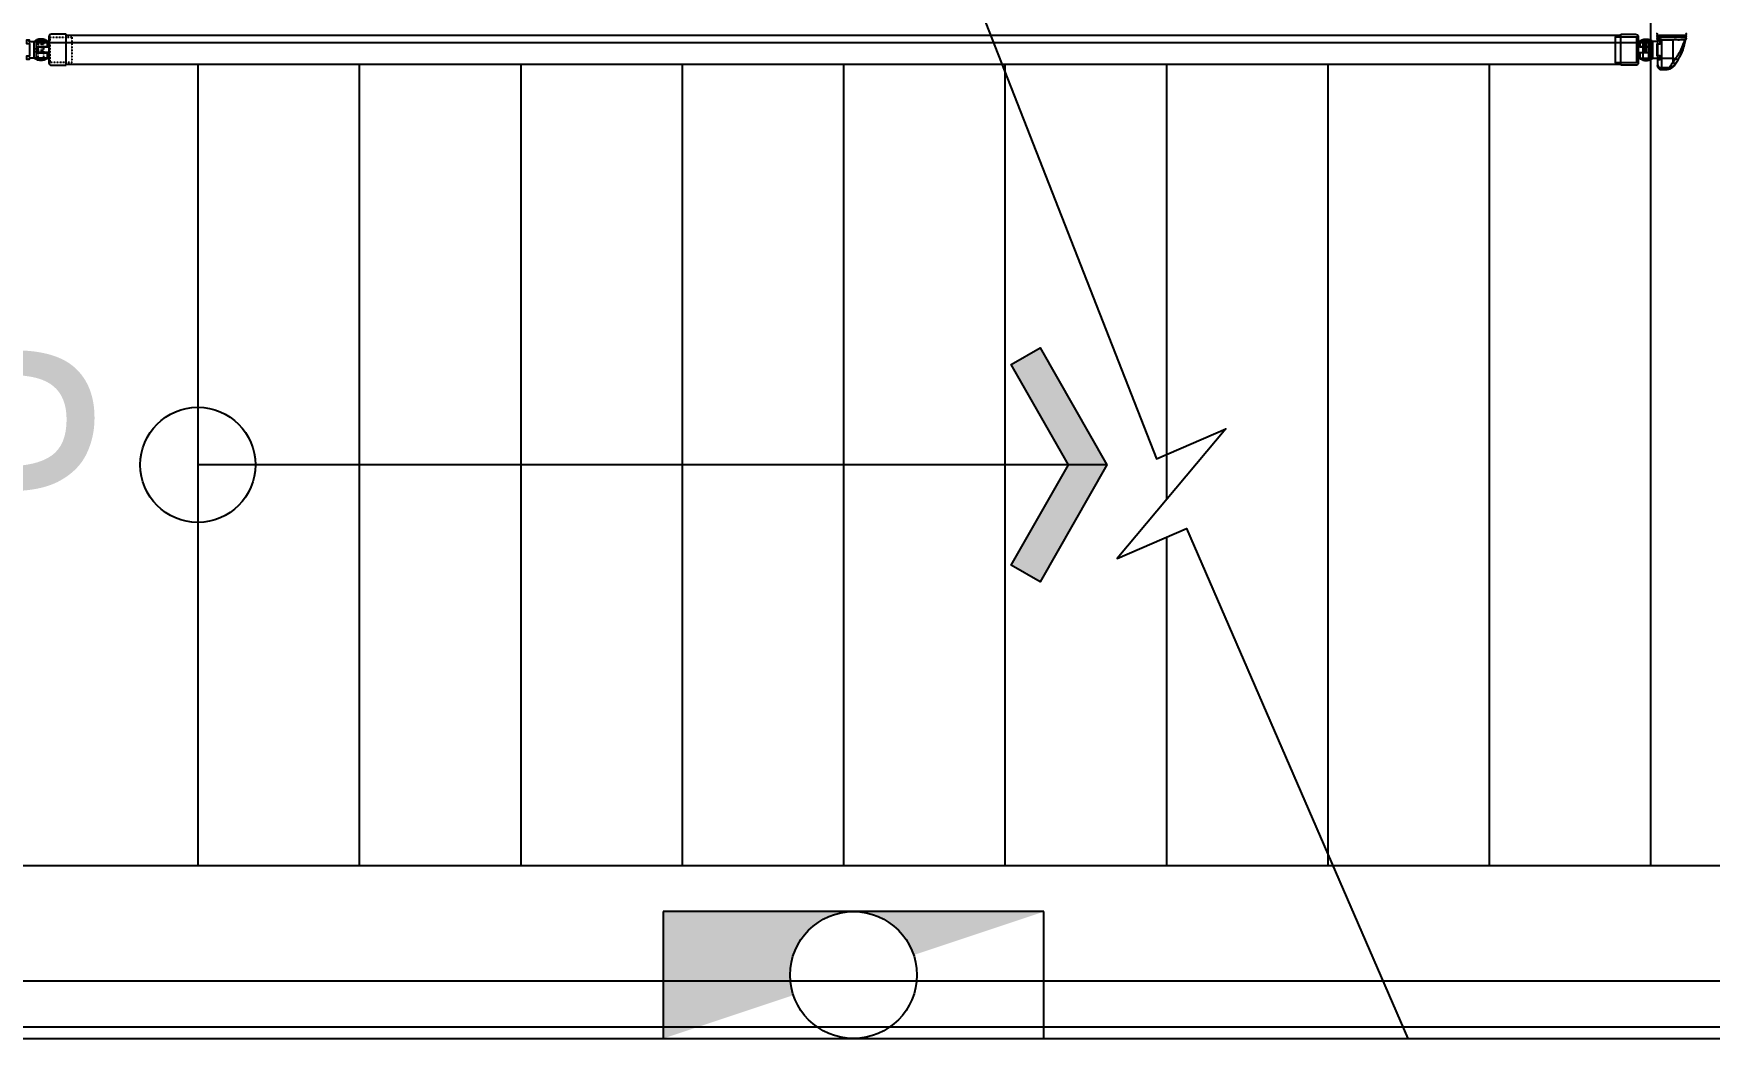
# Model space of a CAD drawing. Header units: millimetres. Extents: x -38475 to 94728, y -31127 to 90245.
# Drawn here: x 29990 to 32897, y 60095 to 61838 of the extents above; entities that cross this region are included whole.
import ezdxf

# ---------------------------------------------------------------- set-up
doc = ezdxf.new("R2010")
doc.units = ezdxf.units.MM
doc.linetypes.add('xr_plan$0$AXR-B3F$0$HIDDEN', pattern=[0.375, 0.25, -0.125])
doc.layers.add('e-plan', color=9, linetype='Continuous')
doc.styles.add('USUN', font='malgun_0.ttf')

# ---------------------------------------------------------------- blocks, each defined once
blk = doc.blocks.new('xr_plan$0$AXR-B3F$0$A$C4A476E5C')
at = {"layer": 'e-plan'}
for points in [[(-8.5, 14.5), (22.5, 14.5), (22.5, 5.25), (4.5, 5.25), (4.5, -5.25), (22.5, -5.25), (22.5, -14.5), (-8.5, -14.5), (-8.5, -17), (-12.5, -17), (-12.5, -10.5), (-7.5, -10.5), (-7.5, 0), (-7.5, 10.5), (-12.5, 10.5), (-12.5, 17), (-8.5, 17), (-8.5, 14.5), (-8.5, 17)], [(0, -14.5), (0, 14.5)], [(22.80000000004656, 14.5), (1.199999999953432, 14.5)], [(4.5, 5), (25.5, 5)], [(22.80000000004656, -14.5), (1.199999999953432, -14.5)], [(25.5, -5), (4.5, -5)]]:
    blk.add_lwpolyline(points, dxfattribs=at)
for points in [[(22.80000000004656, 14.5), (22.80000000004656, 14.69999999999709, 0.4142135623730951), (21.5, 16), (2.5, 16, 0.4142135623730819), (1.199999999953432, 14.70000000000436), (1.199999999953432, 14.5)], [(20.24773732665926, 16, 0.3069021801215091), (19.42955774208531, 17.20741421520506, 0.1083178572408199), (12, 18.5, 0.1081199540830189), (4.570442251395433, 17.20741421261482, 0.3066858455839572), (3.752262673340736, 16)], [(22.80000000004656, -14.5), (22.80000000004656, -14.70000000000436, -0.4142135623730951), (21.5, -16), (2.5, -16, -0.4142135623730819), (1.199999999953432, -14.70000000000436), (1.199999999953432, -14.5)], [(20.24773732665926, -16, -0.3069021801215091), (19.42955774208531, -17.20741421521234, -0.1083178572408199), (12, -18.5, -0.1081199540830189), (4.570442251395433, -17.20741421261482, -0.3066858455839572), (3.752262673340736, -16)]]:
    blk.add_lwpolyline(points, format="xyb", dxfattribs=at)
at = {"layer": 'e-plan', "linetype": 'xr_plan$0$AXR-B3F$0$HIDDEN', "ltscale": 0.08}
for points in [[(4.5, -5), (2.736151603749021, -5), (2.736151603749021, 5), (4.5, 5)], [(7, -5), (7, 5)], [(7.00629330263473, 5.25), (7.00629330263473, 14.5)], [(17, 5.25), (17, 14.5)], [(17, -5), (17, 5)], [(7.00629330263473, -14.5), (7.00629330263473, -5.25)], [(17, -14.5), (17, -5.25)]]:
    blk.add_lwpolyline(points, dxfattribs=at)
blk.add_lwpolyline([(7, -5.5), (7.595146552426739, -5.5), (7.595146552426739, 12.19999999999709, -0.4142135623730951), (8.895146552473307, 13.5), (10.73069080687128, 13.5, -0.4142135623730951), (12.03069080668501, 12.19999999999709), (12.03069080668501, -5.5), (14.25970078795217, -5.5), (14.25970078795217, 12.19999999999709, -0.4142135623731261), (15.55970078799873, 13.5), (17, 13.5)], format="xyb", dxfattribs=at)
blk = doc.blocks.new('xr_plan$0$AXR-B3F$0$A$C60F43BED')
at = {"layer": 'e-plan'}
blk.add_lwpolyline([(-10.05913346889429, 27), (-35.55913346889429, 27, 0.4142135623730951), (-40.05913346889427, 22.5), (-40.05913346889427, -22.5, 0.4142135623730951), (-35.55913346889429, -27), (-10.05913346889429, -27)], format="xyb", dxfattribs=at)
at = {"layer": 'e-plan', "linetype": 'xr_plan$0$AXR-B3F$0$HIDDEN', "ltscale": 0.08}
for points in [[(-10.05913346889429, -22), (-37.5, -22), (-37.5, 22), (-10.05913346889429, 22)], [(-10.05913346889429, 22), (0, 22), (0, -22), (-10.05913346889429, -22)]]:
    blk.add_lwpolyline(points, dxfattribs=at)
at = {"layer": 'e-plan'}
blk.add_lwpolyline([(-10.05913346889429, -27), (-10.05913346889429, 27)], dxfattribs=at)
blk = doc.blocks.new('Xref-지하2층')
at = {"layer": 'e-plan', "linetype": 'Continuous'}
h = blk.add_hatch(color=256, dxfattribs=at)
edge = h.paths.add_edge_path()
edge.add_line((34607.29948584789, 72220.0000000007), (34607.29948584789, 72000.0000000007))
edge.add_line((34607.29948584789, 72000.0000000007), (34832.94432306234, 72075.21494573884))
edge.add_arc((34937.29948584789, 72110.0000000007), 110, 18.434948822920717, 198.4349488229226, ccw=False)
edge.add_line((35041.65464863346, 72144.78505426255), (35267.29948584791, 72220.0000000007))
edge.add_line((35267.29948584789, 72220.0000000007), (34607.29948584789, 72220.0000000007))
for p, q in [((36320.00000000105, 75199.99813138944), (36320.00000002989, 72300.0000000131)), ((33519.99999999994, 73727.50186959462), (36320.00000000131, 73727.50000098435)), ((33519.99999999994, 73727.50186959462), (36320.00000000131, 73727.50000098435)), ((36320.00000000131, 73698.82683295145), (36320.00000000131, 73727.50000098435)), ((36332.20433436256, 73732.71433641278), (36332.20433436256, 73687.62906987412)), ((36358.26091255285, 73699.74302433425), (36339.51192078265, 73699.74302433425)), ((35480.00000000073, 73690.10260173568), (35480.00000001359, 73016.59219047014)), ((35760.00000000084, 73690.10260173568), (35760.00000002966, 72300.0000000131)), ((36040.00000000096, 73690.10260173568), (36040.00000002977, 72300.0000000131)), ((36332.20433436256, 73687.62906987412), (36332.4217300782, 73687.84646558989)), ((36339.42146353974, 73680.84673212847), (36339.20406782409, 73680.6293364127)), ((36339.20406782409, 73680.6293364127), (36347.21968988879, 73680.6293364127)), ((36347.21968988879, 73680.84673212847), (36339.42146353974, 73680.84673212847)), ((36350.99623634285, 73683.68193436082), (36339.43949989221, 73683.68193436082)), ((33319.99999999975, 72300.00000000052), (37899.99999999983, 72300.00000000052)), ((34607.29948584789, 72220.0000000007), (34607.29948584789, 72000.0000000007)), ((35267.29948584789, 72220.0000000007), (34607.29948584789, 72220.0000000007)), ((35267.29948584789, 72000.0000000007), (35267.29948584789, 72220.0000000007)), ((33320.00000000006, 72100.00000000099), (38099.99999999983, 72100.00000000029)), ((33339.99999650923, 72020.00000000099), (38179.99999644846, 72020.00000000099)), ((33319.99999650923, 72000.00000000099), (38199.99999644828, 72000.00000000099)), ((34607.29948584789, 72000.0000000007), (35267.29948584789, 72000.0000000007))]:
    blk.add_line(p, q, dxfattribs=at)
at = {"layer": 'e-plan'}
for p, q in [((33519.99999999994, 73698.82870156172), (33519.99999999994, 73727.50186959462)), ((33800.00000000006, 73690.10260173568), (33800.0000000289, 72300.0000000131)), ((34080.00000000017, 73690.10260173568), (34080.00000002902, 72300.0000000131)), ((34360.00000000029, 73690.10260173568), (34360.00000002913, 72300.0000000131)), ((34640.00000000038, 73690.10260173568), (34640.00000002922, 72300.0000000131)), ((34920.00000000049, 73690.10260173568), (34920.00000002934, 72300.0000000131)), ((35200.00000000067, 73690.10260173568), (35200.00000002948, 72300.0000000131)), ((35480.00000001359, 73016.59219047014), (35480.00000001543, 72934.51508404216)), ((35480.00000001687, 72869.67679297022), (35480.00000002954, 72300.0000000131))]:
    blk.add_line(p, q, dxfattribs=at)
for points in [[(35067.61544009978, 74015.43021480792), (35462.7011806892, 73005.24960441823), (35583.09780000539, 73057.51064685761), (35394.56560380843, 72832.59194265323), (35514.96222313137, 72884.85298509541), (35899.05471346258, 71999.99812606076)], [(33571.50000000017, 73740.1044703456), (35178.29597200538, 73740.10335708101)], [(33571.50000000041, 73690.1044703456), (35200.00000000114, 73690.10334204341)], [(35376.90764364949, 72995.05130087439), (33800.00000001448, 72995.05130087439)]]:
    blk.add_lwpolyline(points, dxfattribs=at)
at = {"layer": 'e-plan', "linetype": 'Continuous'}
for points in [[(35178.29597200538, 73740.10335708101), (36268.50000000131, 73740.1026017358)], [(36268.50000000108, 73737.08994270925), (36258.44086653218, 73737.08994270925), (36258.44086653218, 73693.08994270925), (36268.50000000108, 73693.08994270925)], [(36268.50000000108, 73688.08994270925), (36268.50000000108, 73742.08994270925)], [(36268.50000000108, 73693.08994270925), (36295.94086653218, 73693.08994270925), (36295.94086653218, 73737.08994270925), (36268.50000000108, 73737.08994270925)], [(36301.20000000103, 73729.58994270925), (36322.80000000112, 73729.58994270925)], [(36332.50000000108, 73729.58994270925), (36301.50000000108, 73729.58994270925), (36301.50000000108, 73720.33994270925), (36319.50000000108, 73720.33994270925), (36319.50000000108, 73709.83994270925), (36301.50000000108, 73709.83994270925), (36301.50000000108, 73700.58994270925), (36332.50000000108, 73700.58994270925), (36332.50000000108, 73698.08994270925), (36336.50000000108, 73698.08994270925), (36336.50000000108, 73704.58994270925), (36331.50000000108, 73704.58994270925), (36331.50000000108, 73715.08994270925), (36331.50000000108, 73725.58994270925), (36336.50000000108, 73725.58994270925), (36336.50000000108, 73732.08994270925), (36332.50000000108, 73732.08994270925), (36332.50000000108, 73729.58994270925), (36332.50000000108, 73732.08994270925)], [(36307.00000000108, 73720.33994270925), (36307.00000000108, 73729.58994270925)], [(36316.99370669844, 73720.33994270925), (36316.99370669844, 73729.58994270925)], [(36324.00000000108, 73700.58994270925), (36324.00000000108, 73729.58994270925)], [(36319.50000000108, 73720.08994270925), (36298.50000000108, 73720.08994270925)], [(36298.50000000108, 73710.08994270925), (36319.50000000108, 73710.08994270925)], [(36301.20000000103, 73700.58994270925), (36322.80000000112, 73700.58994270925)], [(36307.00000000108, 73710.08994270925), (36307.00000000108, 73720.08994270925)], [(36307.00000000108, 73700.58994270925), (36307.00000000108, 73709.83994270925)], [(36316.99370669844, 73700.58994270925), (36316.99370669844, 73709.83994270925)], [(36317.00000000108, 73710.08994270925), (36317.00000000108, 73720.08994270925)], [(36319.50000000108, 73710.08994270925), (36321.26384839733, 73710.08994270925), (36321.26384839733, 73720.08994270925), (36319.50000000108, 73720.08994270925)], [(35199.99967865992, 73690.10334204364), (36268.50000000154, 73690.1026017358)]]:
    blk.add_lwpolyline(points, dxfattribs=at)
for points in [[(36268.50000000108, 73742.08994270925), (36294.00000000108, 73742.08994270925, -0.4142135623730951), (36298.50000000108, 73737.58994270925), (36298.50000000108, 73692.58994270925, -0.4142135623730951), (36294.00000000108, 73688.08994270925), (36268.50000000108, 73688.08994270925)], [(36301.20000000103, 73729.58994270925), (36301.20000000103, 73729.78994270932, -0.4142135623730951), (36302.50000000108, 73731.08994270925), (36321.50000000108, 73731.08994270925, -0.4142135623730819), (36322.80000000112, 73729.78994270932), (36322.80000000112, 73729.58994270925)], [(36303.75226267442, 73731.08994270925, -0.3069021801215091), (36304.57044225899, 73732.29735692445, -0.1083178572408199), (36312.00000000108, 73733.58994270925, -0.1081199540830189), (36319.42955774968, 73732.29735692189, -0.3066858455839572), (36320.24773732774, 73731.08994270925)], [(36317.00000000108, 73709.58994270925), (36316.40485344865, 73709.58994270925), (36316.40485344865, 73727.28994270932, 0.4142135623730951), (36315.1048534486, 73728.58994270925), (36313.26930919421, 73728.58994270925, 0.4142135623730951), (36311.96930919439, 73727.28994270932), (36311.96930919439, 73709.58994270925), (36309.74029921312, 73709.58994270925), (36309.74029921312, 73727.28994270932, 0.4142135623731261), (36308.44029921308, 73728.58994270925), (36307.00000000108, 73728.58994270925)], [(36301.20000000103, 73700.58994270925), (36301.20000000103, 73700.3899427093, 0.4142135623730951), (36302.50000000108, 73699.08994270925), (36321.50000000108, 73699.08994270925, 0.4142135623730819), (36322.80000000112, 73700.3899427093), (36322.80000000112, 73700.58994270925)], [(36303.75226267442, 73699.08994270925, 0.3069021801215091), (36304.57044225899, 73697.88252849405, 0.1083178572408199), (36312.00000000108, 73696.58994270925, 0.1081199540830189), (36319.42955774968, 73697.88252849673, 0.3066858455839572), (36320.24773732774, 73699.08994270925)]]:
    blk.add_lwpolyline(points, format="xyb", dxfattribs=at)
at = {"layer": 'e-plan'}
blk.add_lwpolyline([(35310.24688700191, 72995.05130087439), (35210.67845514836, 73169.2960566305), (35260.93041015742, 73198.01145949255), (35376.90764364949, 72995.05130087439), (35260.93041014904, 72792.09114225995), (35210.67845514021, 72820.80654512387)], close=True, dxfattribs=at)
at = {"layer": 'e-plan', "linetype": 'Continuous'}
for points in [[(36332.51218732135, 73701.94742548774, 0), (36332.51390985042, 73702.54644348094, 0), (36332.51561081564, 73703.14627003629, 0), (36332.51729018838, 73703.74689496128, 0), (36332.51894794, 73704.34830804955, 0), (36332.5205840421, 73704.95049908158, 0), (36332.5221984672, 73705.55345782434, 0), (36332.52379118782, 73706.15717403212, 0), (36332.52536217673, 73706.76163744595, 0), (36332.52691140739, 73707.36683779449, 0), (36332.52843885348, 73707.97276479373, 0), (36332.52994448892, 73708.57940814731, 0), (36332.53142828812, 73709.18675754679, 0), (36332.53289022591, 73709.79480267147, 0), (36332.53433027738, 73710.40353318927, 0), (36332.53574841833, 73711.01293875597, 0), (36332.53714462431, 73711.62300901621, 0), (36332.53851887179, 73712.23373360332, 0), (36332.5398711375, 73712.84510213934, 0), (36332.54120139815, 73713.4571042356, 0), (36332.54250963163, 73714.06972949224, 0), (36332.54379581512, 73714.68296749942, 0), (36332.54505992719, 73715.29680783633, 0), (36332.54630194619, 73715.91124007228, 0), (36332.54752185117, 73716.52625376644, 0), (36332.54871962118, 73717.14183846797, 0), (36332.54989523595, 73717.75798371638, 0), (36332.55104867546, 73718.37467904185, 0), (36332.55217992017, 73718.99191396491, 0), (36332.55328895096, 73719.60967799713, 0), (36332.55437574876, 73720.22796064097, 0), (36332.5554402954, 73720.84675139032, 0), (36332.55648257249, 73721.46603972994, 0), (36332.55750256256, 73722.08581513673, 0), (36332.55850024792, 73722.70606707892, 0), (36332.55947561204, 73723.32678501663, 0), (36332.56042863816, 73723.9479584024, 0), (36332.5613593102, 73724.5695766806, 0), (36332.56226761211, 73725.19162928843, 0), (36332.56315352852, 73725.81410565547, 0), (36332.56401704453, 73726.43699520413, 0), (36332.56485814523, 73727.0602873498, 0), (36332.56567681665, 73727.68397150113, 0), (36332.5664730446, 73728.30803706002, 0), (36332.56724681557, 73728.93247342185, 0), (36332.56799811675, 73729.55726997583, 0), (36332.56872693487, 73730.18241610489, 0), (36332.56943325783, 73730.80790118623, 0), (36332.57011707374, 73731.43371459114, 0), (36332.57077837051, 73732.0598456852, 0)], [(36339.51192078265, 73699.74302433425, 0), (36339.51367578298, 73700.38134097069, 0), (36339.51540839268, 73701.02053534024, 0), (36339.51711858195, 73701.66059616528, 0), (36339.51880632006, 73702.30151215283, 0), (36339.52047157745, 73702.94327199477, 0), (36339.52211432453, 73703.58586436819, 0), (36339.52373453268, 73704.2292779354, 0), (36339.52533217301, 73704.87350134441, 0), (36339.52690721737, 73705.51852322876, 0), (36339.52845963804, 73706.16433220793, 0), (36339.52998940778, 73706.81091688742, 0), (36339.53149649934, 73707.45826585934, 0), (36339.5329808862, 73708.10636770207, 0), (36339.53444254203, 73708.75521098071, 0), (36339.53588144146, 73709.40478424745, 0), (36339.53729755888, 73710.05507604132, 0), (36339.53869086914, 73710.70607488899, 0), (36339.5400613478, 73711.35776930448, 0), (36339.54140897086, 73712.01014778955, 0), (36339.54273371413, 73712.66319883376, 0), (36339.54403555454, 73713.31691091513, 0), (36339.54531446905, 73713.97127249982, 0), (36339.54657043531, 73714.62627204246, 0), (36339.54780343073, 73715.2818979866, 0), (36339.54901343366, 73715.93813876453, 0), (36339.55020042314, 73716.59498279792, 0), (36339.55136437775, 73717.25241849752, 0), (36339.55250527701, 73717.91043426405, 0), (36339.55362310112, 73718.56901848753, 0), (36339.55471783029, 73719.22815954831, 0), (36339.55578944497, 73719.88784581673, 0), (36339.5568379263, 73720.5480656536, 0), (36339.55786325588, 73721.20880741015, 0), (36339.55886541554, 73721.87005942856, 0), (36339.55984438784, 73722.53181004216, 0), (36339.56080015507, 73723.19404757506, 0), (36339.56173270071, 73723.85676034313, 0), (36339.56264200821, 73724.51993665373, 0), (36339.56352806152, 73725.18356480595, 0), (36339.56439084504, 73725.84763309109, 0), (36339.5652303434, 73726.51212979265, 0), (36339.56604654194, 73727.17704318656, 0), (36339.56683942644, 73727.84236154117, 0), (36339.56760898247, 73728.50807311799, 0), (36339.56835519677, 73729.17416617152, 0), (36339.56907805582, 73729.8406289494, 0), (36339.56977754753, 73730.50744969299, 0), (36339.57045365885, 73731.17461663688, 0), (36339.57110637837, 73731.84211801022, 0)], [(36332.43976643091, 73688.69702625956, 0), (36332.44173100885, 73688.91834663035, 0), (36332.44367702017, 73689.14181042177, 0), (36332.445604287, 73689.3673971835, 0), (36332.44751263285, 73689.59508627054, 0), (36332.44940188309, 73689.82485684572, 0), (36332.4512718645, 73690.05668788141, 0), (36332.45312240641, 73690.29055816139, 0), (36332.4549533391, 73690.52644628269, 0), (36332.45676449538, 73690.76433065772, 0), (36332.45855570925, 73691.00418951636, 0), (36332.4603268168, 73691.24600090767, 0), (36332.46207765598, 73691.48974270181, 0), (36332.46380806659, 73691.73539259279, 0), (36332.46551789009, 73691.98292809963, 0), (36332.46720697047, 73692.23232656874, 0), (36332.46887515244, 73692.4835651762, 0), (36332.47052228395, 73692.73662092962, 0), (36332.47214821415, 73692.9914706705, 0), (36332.473752794, 73693.24809107586, 0), (36332.47533587684, 73693.50645866076, 0), (36332.4768973176, 73693.76654978056, 0), (36332.47843697379, 73694.02834063274, 0), (36332.47995470386, 73694.29180725914, 0), (36332.48145036973, 73694.5569255483, 0), (36332.4829238338, 73694.82367123786, 0), (36332.4843749615, 73695.0920199161, 0), (36332.4858036201, 73695.361947025, 0), (36332.48720967877, 73695.63342786167, 0), (36332.48859300898, 73695.90643758135, 0), (36332.48995348407, 73696.18095119932, 0), (36332.49129097923, 73696.45694359328, 0), (36332.49260537248, 73696.73438950517, 0), (36332.49389654319, 73697.01326354459, 0), (36332.49516437357, 73697.2935401898, 0), (36332.49640874719, 73697.57519379124, 0), (36332.49762955043, 73697.85819857294, 0), (36332.49882667154, 73698.14252863539, 0), (36332.50000000108, 73698.42815795803, 0), (36332.50114943125, 73698.71506040095, 0), (36332.50227485728, 73699.00320970808, 0), (36332.50337617579, 73699.29257950914, 0), (36332.50445328644, 73699.5831433222, 0), (36332.5055060905, 73699.8748745558, 0), (36332.50653449135, 73700.16774651216, 0), (36332.50753839538, 73700.46173238853, 0), (36332.50851771017, 73700.75680528063, 0), (36332.50947234654, 73701.05293818453, 0), (36332.51040221672, 73701.35010399931, 0), (36332.51130723595, 73701.64827552956, 0)], [(36332.51218732135, 73701.94742548774, 0), (36332.51741645919, 73701.87854619691, 0), (36332.52947573169, 73701.80973416666, 0), (36332.54835336297, 73701.74105659203, 0), (36332.57403091891, 73701.67258053675, 0), (36332.60648332527, 73701.60437286744, 0), (36332.64567889241, 73701.53650018916, 0), (36332.69157934576, 73701.4690287796, 0), (36332.74413986379, 73701.40202452434, 0), (36332.80330912062, 73701.33555285324, 0), (36332.86902933792, 73701.26967867598, 0), (36332.94123633989, 73701.20446631842, 0), (36333.01985961609, 73701.13997946068, 0), (36333.10482239109, 73701.07628107414, 0), (36333.19604169848, 73701.0134333602, 0), (36333.29342846308, 73700.95149768976, 0), (36333.39688758613, 73700.89053454291, 0), (36333.5063180401, 73700.83060345025, 0), (36333.62161296621, 73700.77176293457, 0), (36333.74265977871, 73700.71407045348, 0), (36333.86934027556, 73700.65758234373, 0), (36334.0015307529, 73700.60235376604, 0), (36334.13910212708, 73700.54843865108, 0), (36334.28192005973, 73700.4958896471, 0), (36334.42984508877, 73700.44475806801, 0), (36334.58273276538, 73700.39509384386, 0), (36334.74043379482, 73700.34694547177, 0), (36334.90279418221, 73700.30035996874, 0), (36335.06965538245, 73700.25538282545, 0), (36335.24085445554, 73700.21205796202, 0), (36335.41622422534, 73700.17042768531, 0), (36335.59559344375, 73700.13053264719, 0), (36335.77878695625, 73700.09241180524, 0), (36335.96562587461, 73700.0561023844, 0), (36336.15592775043, 73700.02163984085, 0), (36336.34950675388, 73699.98905782733, 0), (36336.54617385511, 73699.95838816016, 0), (36336.7457370089, 73699.92966078821, 0), (36336.94800134134, 73699.90290376375, 0), (36337.15276934174, 73699.87814321514, 0), (36337.35984105375, 73699.85540332092, 0), (36337.56901427187, 73699.83470628673, 0), (36337.78008473865, 73699.81607232318, 0), (36337.99284634335, 73699.79951962625, 0), (36338.20709132464, 73699.78506435984, 0), (36338.4226104721, 73699.7727206393, 0), (36338.63919333127, 73699.76250051841, 0), (36338.85662840903, 73699.75441397709, 0), (36339.07470337968, 73699.74846891192, 0), (36339.29320529327, 73699.74467112817, 0)], [(36339.43949989221, 73683.6819343607, 0), (36339.44146447038, 73683.95020147687, 0), (36339.4434104817, 73684.22106667858, 0), (36339.44533774853, 73684.49450517766, 0), (36339.44724609438, 73684.7704919498, 0), (36339.44913534439, 73685.04900173802, 0), (36339.45100532603, 73685.33000905399, 0), (36339.45285586794, 73685.6134881812, 0), (36339.45468680063, 73685.89941317664, 0), (36339.45649795691, 73686.18775787373, 0), (36339.45828917078, 73686.47849588416, 0), (36339.46006027833, 73686.77160060086, 0), (36339.46181111751, 73687.06704519998, 0), (36339.46354152789, 73687.36480264348, 0), (36339.46525135162, 73687.66484568204, 0), (36339.46694043177, 73687.96714685665, 0), (36339.46860861397, 73688.27167850203, 0), (36339.47025574549, 73688.5784127487, 0), (36339.47188167568, 73688.88732152554, 0), (36339.47348625553, 73689.19837656227, 0), (36339.47506933814, 73689.51154939254, 0), (36339.47663077913, 73689.82681135595, 0), (36339.47817043509, 73690.14413360093, 0), (36339.47968816539, 73690.46348708746, 0), (36339.48118383103, 73690.78484258958, 0), (36339.48265729533, 73691.1081706981, 0), (36339.48410842303, 73691.43344182329, 0), (36339.48553708164, 73691.76062619762, 0), (36339.48694314031, 73692.08969387849, 0), (36339.48832647051, 73692.42061475088, 0), (36339.48968694537, 73692.75335853017, 0), (36339.49102444077, 73693.08789476525, 0), (36339.49233883378, 73693.42419284029, 0), (36339.49363000473, 73693.76222197892, 0), (36339.49489783487, 73694.10195124598, 0), (36339.49614220872, 73694.44334955065, 0), (36339.49736301196, 73694.78638564964, 0), (36339.49856013307, 73695.13102814968, 0), (36339.49973346238, 73695.47724551038, 0), (36339.50088289278, 73695.82500604732, 0), (36339.50200831858, 73696.17427793477, 0), (36339.50310963733, 73696.52502920869, 0), (36339.50418674797, 73696.87722776999, 0), (36339.50523955203, 73697.23084138654, 0), (36339.50626795288, 73697.5858376972, 0), (36339.50727185668, 73697.94218421407, 0), (36339.5082511717, 73698.29984832573, 0), (36339.50920580784, 73698.65879730013, 0), (36339.51013567825, 73699.0189982878, 0), (36339.51104069749, 73699.38041832444, 0)], [(36332.20433436256, 73687.62906987412, 0), (36332.20778823658, 73687.4091971083, 0), (36332.21814645073, 73687.18954183528, 0), (36332.23539878326, 73686.97032080736, 0), (36332.2595282103, 73686.7517503482, 0), (36332.29051092095, 73686.53404613963, 0), (36332.32831634223, 73686.31742300856, 0), (36332.37290716814, 73686.10209471517, 0), (36332.42423939766, 73685.88827374188, 0), (36332.48226237638, 73685.67617108353, 0), (36332.54691884844, 73685.46599603986, 0), (36332.61814501198, 73685.2579560079, 0), (36332.69587058216, 73685.05225627829, 0), (36332.78001886062, 73684.84909983206, 0), (36332.87050681133, 73684.64868714073, 0), (36332.96724514189, 73684.45121596818, 0), (36333.07013839312, 73684.25688117585, 0), (36333.17908503106, 73684.06587452994, 0), (36333.29397754921, 73683.87838451279, 0), (36333.41470257347, 73683.69459613651, 0), (36333.54114097441, 73683.51469076035, 0), (36333.67316798485, 73683.33884591196, 0), (36333.81065332252, 73683.16723511223, 0), (36333.95346131889, 73683.000027704, 0), (36334.1014510539, 73682.83738868457, 0), (36334.25447649337, 73682.67947854352, 0), (36334.4123866343, 73682.52645310404, 0), (36334.57502565384, 73682.37846336915, 0), (36334.74223306208, 73682.23565537255, 0), (36334.91384386169, 73682.098170035, 0), (36335.08968871008, 73681.96614302468, 0), (36335.26959408625, 73681.83970462362, 0), (36335.45338246264, 73681.71897959936, 0), (36335.64087247979, 73681.60408708121, 0), (36335.83187912559, 73681.49514044315, 0), (36336.02621391803, 73681.39224719215, 0), (36336.22368509058, 73681.29550886148, 0), (36336.42409778191, 73681.20502091089, 0), (36336.62725422825, 73681.12087263243, 0), (36336.83295395775, 73681.04314706224, 0), (36337.04099398959, 73680.97192089871, 0), (36337.25116903349, 73680.90726442653, 0), (36337.46327169161, 73680.8492414477, 0), (36337.67709266502, 73680.79790921841, 0), (36337.89242095841, 73680.75331839238, 0), (36338.10904408959, 73680.7155129711, 0), (36338.32674829816, 73680.68453026033, 0), (36338.5453187571, 73680.66040083341, 0), (36338.76453978513, 73680.64314850076, 0), (36338.98419505815, 73680.63279028685, 0)], [(36332.4217300782, 73687.84646558989, 0), (36332.42212973643, 73687.84721490525, 0), (36332.42252924843, 73687.84866330674, 0), (36332.42292852062, 73687.85081045696, 0), (36332.42332746033, 73687.85365585523, 0), (36332.42372597443, 73687.85719883844, 0), (36332.42412397001, 73687.86143858061, 0), (36332.42452135441, 73687.86637409363, 0), (36332.42491803496, 73687.87200422684, 0), (36332.425313919, 73687.87832766812, 0), (36332.42570891455, 73687.88534294331, 0), (36332.4261029292, 73687.89304841723, 0), (36332.42649587142, 73687.90144229372, 0), (36332.42688764949, 73687.91052261641, 0), (36332.42727817214, 73687.92028726841, 0), (36332.42766734833, 73687.93073397392, 0), (36332.42805508725, 73687.94186029764, 0), (36332.42844129857, 73687.95366364619, 0), (36332.42882589219, 73687.9661412682, 0), (36332.42920877869, 73687.97929025517, 0), (36332.42958986867, 73687.99310754222, 0), (36332.42996907319, 73688.00758990849, 0), (36332.43034630423, 73688.02273397829, 0), (36332.43072147333, 73688.03853622155, 0), (36332.4310944934, 73688.05499295477, 0), (36332.43146527759, 73688.07210034208, 0), (36332.43183373907, 73688.08985439577, 0), (36332.43219979238, 73688.10825097741, 0), (36332.43256335185, 73688.12728579895, 0), (36332.43292433271, 73688.14695442322, 0), (36332.43328265115, 73688.16725226579, 0), (36332.43363822359, 73688.18817459518, 0), (36332.43399096691, 73688.20971653453, 0), (36332.43434079914, 73688.2318730625, 0), (36332.43468763834, 73688.25463901443, 0), (36332.43503140417, 73688.27800908376, 0), (36332.43537201631, 73688.30197782308, 0), (36332.43570939513, 73688.32653964515, 0), (36332.43604346216, 73688.351688825, 0), (36332.43637413965, 73688.3774195002, 0), (36332.43670135053, 73688.40372567315, 0), (36332.43702501818, 73688.43060121202, 0), (36332.43734506742, 73688.45803985215, 0), (36332.43766142373, 73688.4860351978, 0), (36332.4379740133, 73688.5145807233, 0), (36332.43828276303, 73688.54366977495, 0), (36332.43858760121, 73688.57329557202, 0), (36332.43888845682, 73688.60345120897, 0), (36332.43918525954, 73688.63412965654, 0), (36332.43947794024, 73688.6653237638, 0)], [(36332.43976643091, 73688.69702625956, 0), (36332.44452705458, 73688.5401058534, 0), (36332.45613746965, 73688.38333911082, 0), (36332.47458630605, 73688.22687954461, 0), (36332.49985549823, 73688.07088036725, 0), (36332.53192030141, 73687.91549433995, 0), (36332.57074931628, 73687.76087362383, 0), (36332.61630451973, 73687.6071696303, 0), (36332.66854130189, 73687.4545328733, 0), (36332.72740851055, 73687.30311282148, 0), (36332.79284849987, 73687.15305775224, 0), (36332.86479718835, 73687.00451460615, 0), (36332.94318412049, 73686.85762884334, 0), (36333.02793253624, 73686.712544301, 0), (36333.11895944635, 73686.56940305239, 0), (36333.21617571326, 73686.42834526784, 0), (36333.31948613809, 73686.2895090775, 0), (36333.42878955477, 73686.15303043585, 0), (36333.5439789285, 73686.01904298895, 0), (36333.66494146074, 73685.88767794339, 0), (36333.7915586996, 73685.75906393776, 0), (36333.92370665577, 73685.63332691643, 0), (36334.06125592385, 73685.510590007, 0), (36334.20407180968, 73685.39097339875, 0), (36334.35201446144, 73685.27459422575, 0), (36334.50493900702, 73685.1615664516, 0), (36334.66269569602, 73685.0520007583, 0), (36334.82513004579, 73684.94600443734, 0), (36334.99208299341, 73684.84368128522, 0), (36335.16339105103, 73684.74513150129, 0), (36335.33888646626, 73684.65045158978, 0), (36335.5183973861, 73684.55973426573, 0), (36335.70174802528, 73684.47306836356, 0), (36335.88875883856, 73684.39053875027, 0), (36336.0792466967, 73684.31222624268, 0), (36336.27302506557, 73684.23820752796, 0), (36336.46990418868, 73684.1685550884, 0), (36336.66969127269, 73684.10333713092, 0), (36336.87219067794, 73684.0426175198, 0), (36337.07720410722, 73683.98645571439, 0), (36337.28453080254, 73683.93490671093, 0), (36337.49396774001, 73683.88802098838, 0), (36337.70530983005, 73683.84584445955, 0), (36337.91835011673, 73683.80841842532, 0), (36338.13287998145, 73683.77577953524, 0), (36338.34868934695, 73683.74795975053, 0), (36338.5655668831, 73683.72498631367, 0), (36338.78330021366, 73683.70688172133, 0), (36339.0016761242, 73683.69366370217, 0), (36339.22048077165, 73683.68534520007, 0)], [(36339.42146353974, 73680.84673212847, 0), (36339.42186319796, 73680.84922984621, 0), (36339.42226270973, 73680.85405785142, 0), (36339.42266198216, 73680.86121501873, 0), (36339.42306092186, 73680.87069967965, 0), (36339.42345943596, 73680.8825096236, 0), (36339.42385743154, 73680.89664209768, 0), (36339.42425481594, 73680.91309380747, 0), (36339.42465149626, 73680.93186091835, 0), (36339.42504738053, 73680.95293905569, 0), (36339.42544237585, 73680.97632330639, 0), (36339.42583639073, 73681.00200821942, 0), (36339.42622933295, 73681.02998780803, 0), (36339.42662111102, 73681.06025555014, 0), (36339.42701163367, 73681.09280439041, 0), (36339.42740080963, 73681.12762674195, 0), (36339.42778854855, 73681.1647144878, 0), (36339.42817475987, 73681.20405898284, 0), (36339.42855935372, 73681.24565105623, 0), (36339.42894224022, 73681.28948101291, 0), (36339.4293233302, 73681.33553863625, 0), (36339.42970253472, 73681.38381319056, 0), (36339.43007976553, 73681.43429342314, 0), (36339.43045493486, 73681.4869675673, 0), (36339.43082795493, 73681.54182334483, 0), (36339.43119873889, 73681.59884796926, 0), (36339.43156720061, 73681.65802814817, 0), (36339.43193325368, 73681.71935008705, 0), (36339.43229681315, 73681.78279949195, 0), (36339.43265779424, 73681.84836157301, 0), (36339.43301611269, 73681.91602104815, 0), (36339.43337168513, 73681.98576214613, 0), (36339.43372442844, 73682.0575686107, 0), (36339.43407426044, 73682.1314237038, 0), (36339.43442109987, 73682.20731021039, 0), (36339.4347648657, 73682.2852104415, 0), (36339.43510547761, 73682.36510623904, 0), (36339.43544285666, 73682.44697897945, 0), (36339.4357769237, 73682.53080957866, 0), (36339.43610760118, 73682.61657849612, 0), (36339.43643481183, 73682.70426573936, 0), (36339.43675847971, 73682.79385086888, 0), (36339.43707852895, 73682.8853130028, 0), (36339.43739488526, 73682.97863082163, 0), (36339.4377074746, 73683.0737825734, 0), (36339.43801622457, 73683.17074607866, 0), (36339.43832106268, 73683.26949873549, 0), (36339.43862191835, 73683.37001752522, 0), (36339.43891872108, 73683.47227901727, 0), (36339.43921140177, 73683.57625937491, 0)], [(36350.99623634285, 73683.68193436082, 0), (36351.06044005617, 73683.61065508652, 0), (36351.12462546644, 73683.54086668423, 0), (36351.18877427551, 73683.4725890492, 0), (36351.25286819568, 73683.40584164596, 0), (36351.31688895533, 73683.34064350306, 0), (36351.38081830312, 73683.27701320691, 0), (36351.44463801445, 73683.21496889758, 0), (36351.50832989524, 73683.15452826238, 0), (36351.57187578842, 73683.09570853185, 0), (36351.63525757837, 73683.03852647432, 0), (36351.6984571958, 73682.9829983912, 0), (36351.76145662405, 73682.92914011265, 0), (36351.82423790349, 73682.87696699233, 0), (36351.88678313597, 73682.82649390382, 0), (36351.94907449107, 73682.77773523616, 0), (36352.01109421128, 73682.73070488934, 0), (36352.07282461543, 73682.6854162708, 0), (36352.13424810572, 73682.64188229135, 0), (36352.19534717166, 73682.6001153618, 0), (36352.25610439471, 73682.56012738898, 0), (36352.3165024546, 73682.52192977275, 0), (36352.37652413282, 73682.48553340248, 0), (36352.43615231841, 73682.45094865392, 0), (36352.49537001239, 73682.41818538652, 0), (36352.55416033338, 73682.38725294062, 0), (36352.61250652108, 73682.35816013423, 0), (36352.67039194252, 73682.33091526135, 0), (36352.72780009537, 73682.30552608875, 0), (36352.78471461372, 73682.28199985443, 0), (36352.84111927255, 73682.26034326531, 0), (36352.89699799186, 73682.24056249514, 0), (36352.95233484186, 73682.22266318317, 0), (36353.00711404686, 73682.20665043214, 0), (36353.06131999093, 73682.1925288068, 0), (36353.11493722038, 73682.18030233314, 0), (36353.16795045059, 73682.16997449653, 0), (36353.22034456828, 73682.16154824122, 0), (36353.27210463668, 73682.15502596955, 0), (36353.32321590037, 73682.15040954069, 0), (36353.37366378857, 73682.14770027081, 0), (36353.42343391935, 73682.14689893235, 0), (36353.47251210446, 73682.14800575346, 0), (36353.52088435242, 73682.15102041891, 0), (36353.56853687359, 73682.15594206919, 0), (36353.615456083, 73682.16276930104, 0), (36353.66162860478, 73682.17150016845, 0), (36353.7070412763, 73682.18213218224, 0), (36353.75168115101, 73682.19466231152, 0), (36353.79553550357, 73682.20908698422, 0)], [(36354.75795128537, 73687.26447068987, 0), (36354.902409512, 73687.19841716025, 0), (36355.04678879227, 73687.13486637379, 0), (36355.19101022245, 73687.07385306101, 0), (36355.33499498563, 73687.01541056583, 0), (36355.47866439392, 73686.95957082702, 0), (36355.62193993168, 73686.906364361, 0), (36355.7647432989, 73686.8558202454, 0), (36355.90699645333, 73686.80796610232, 0), (36356.04862165372, 73686.76282808435, 0), (36356.18954150137, 73686.7204308593, 0), (36356.32967898381, 73686.68079759745, 0), (36356.46895751558, 73686.6439499582, 0), (36356.60730098086, 73686.60990807897, 0), (36356.74463377488, 73686.57869056362, 0), (36356.88088084492, 73686.55031447258, 0), (36357.01596773221, 73686.52479531342, 0), (36357.14982061149, 73686.50214703224, 0), (36357.28236633181, 73686.48238200665, 0), (36357.41353245723, 73686.46551103791, 0), (36357.54324730477, 73686.45154334634, 0), (36357.67143998566, 73686.44048656494, 0), (36357.79804044255, 73686.4323467366, 0), (36357.92297948772, 73686.42712830956, 0), (36358.04618884195, 73686.42483413563, 0), (36358.16760117156, 73686.42546546884, 0), (36358.28715012423, 73686.42902196391, 0), (36358.40477036653, 73686.43550167728, 0), (36358.52039761902, 73686.44490106782, 0), (36358.63396869102, 73686.45721499872, 0), (36358.74542151592, 73686.47243674047, 0), (36358.85469518477, 73686.49055797438, 0), (36358.96172997929, 73686.511568797, 0), (36359.06646740498, 73686.53545772604, 0), (36359.16885022275, 73686.56221170624, 0), (36359.26882248014, 73686.59181611642, 0), (36359.36632954227, 73686.62425477774, 0), (36359.46131812144, 73686.65950996248, 0), (36359.55373630617, 73686.69756240369, 0), (36359.64353359016, 73686.73839130561, 0), (36359.73066089899, 73686.78197435517, 0), (36359.81507061762, 73686.82828773424, 0), (36359.89671661556, 73686.87730613264, 0), (36359.97555427384, 73686.92900276155, 0), (36360.05154050715, 73686.98334936885, 0), (36360.12463378921, 73687.04031625408, 0), (36360.1947941742, 73687.09987228463, 0), (36360.2619833198, 73687.16198491323, 0), (36360.32616450675, 73687.22662019526, 0), (36360.38730266006, 73687.29374280752, 0)]]:
    blk.add_polyline3d(points, dxfattribs=at)
at = {"layer": 'e-plan'}
blk.add_circle((33800.00000001448, 72995.05130087439), 100, dxfattribs=at)
at = {"layer": 'e-plan', "linetype": 'Continuous'}
blk.add_circle((34937.29948584789, 72110.0000000007), 110, dxfattribs=at)
at = {"layer": 'e-plan', "linetype": 'Continuous', "extrusion": (4.057416247971343e-32, 1e-16, -1)}
for centre, radius, start, end in [((-36334.15837504799, 73742.38933641271), 2.750000000000872, 315.2805170399312, 44.71948296006885), ((-36334.15837504799, 73738.51933641272), 2.750000000000031, 315.2805170399312, 44.71948296006885), ((-36334.15837504799, 73734.64933641272), 2.750000000000001, 315.2805170399312, 44.71948296006885), ((-36347.21968988879, 73697.6293364127), 17, 217.8192951646303, 270)]:
    blk.add_arc(centre, radius, start, end, dxfattribs=at)
at = {"layer": 'e-plan', "linetype": 'Continuous'}
blk.add_arc((36279.58414205481, 73750.1293364127), 102.6201923076923, 322.1807048353697, 350.2103173184711, dxfattribs=at)
at = {"layer": 'e-plan', "linetype": 'Continuous', "extrusion": (-0.008726203244250906, -0.008726203244250899, -0.9999238504775652)}
blk.add_arc((-36337.82091534928, 73682.05680440039, -960.8154187591017), 7, 270.0043632123736, 0, dxfattribs=at)
at = {"layer": 'e-plan', "linetype": 'Continuous'}
for points, knots in [([(36332.20433436256, 73740.45433641277), (36332.30240951912, 73740.45433641277), (36332.44143339191, 73740.45433641277), (36332.50746337176, 73740.45433641277), (36332.53149940135, 73740.45433641277), (36332.46657530303, 73740.45433641277), (36333.37143158136, 73740.45433641277), (36336.25744227893, 73740.45433641277), (36339.02766596494, 73740.45433641277), (36341.84357611337, 73740.45433641277), (36346.75698372364, 73740.45433641277), (36352.37769738413, 73740.45433641243), (36357.99771133266, 73740.4543364137), (36363.61439462067, 73740.45433641662), (36370.3806831901, 73740.45433641173), (36375.40522212806, 73740.45433641208), (36378.12570898668, 73740.45433641266), (36379.14661970656, 73740.45433641277), (36379.82375887842, 73740.45433641277), (36380.30843642858, 73740.45433641277), (36380.50858157329, 73740.45433641277), (36380.47676354894, 73740.45433641277), (36380.50371696791, 73740.45433641277), (36380.53331306521, 73740.45433641277), (36380.6229467766, 73740.45433641277), (36380.69497596417, 73740.45433641277), (36380.74401354245, 73740.45433641277)], [0, 0, 0, 0, 0.25, 0.2812500000000001, 0.296875, 0.3125000000000001, 0.3437500000000001, 0.3750000000000001, 0.390625, 0.4062500000000001, 0.4375000000000001, 0.5000000000000001, 0.5312500000000001, 0.5625000000000002, 0.6250000000000002, 0.6875000000000002, 0.7031250000000001, 0.7187500000000002, 0.7265625000000001, 0.7343750000000002, 0.7500000000000002, 0.7656250000000002, 0.7812500000000001, 0.8125000000000001, 0.8750000000000001, 1, 1, 1, 1]), ([(36380.74401354222, 73736.58433641278), (36380.69497596394, 73736.58433641278), (36380.62294677613, 73736.58433641278), (36380.53331306498, 73736.58433641278), (36380.50371696745, 73736.58433641278), (36380.47676354871, 73736.58433641278), (36380.50858157306, 73736.58433641278), (36380.30843642834, 73736.58433641278), (36379.82375887819, 73736.58433641278), (36379.14661970633, 73736.58433641278), (36378.12570898668, 73736.58433641266), (36375.40522212806, 73736.58433641208), (36370.38068318894, 73736.58433641173), (36363.61439462044, 73736.58433641662), (36357.99771133429, 73736.58433641371), (36352.37769738436, 73736.58433641243), (36346.75698372364, 73736.58433641278), (36341.84357611337, 73736.58433641278), (36339.02766596494, 73736.58433641278), (36336.25744227893, 73736.58433641278), (36333.37143158136, 73736.58433641278), (36332.46657530303, 73736.58433641278), (36332.53149940135, 73736.58433641278), (36332.50746337176, 73736.58433641278), (36332.44143339191, 73736.58433641278), (36332.30240951912, 73736.58433641278), (36332.20433436256, 73736.58433641278)], [0, 0, 0, 0, 0.125, 0.1874999999999999, 0.21875, 0.2343749999999999, 0.2499999999999998, 0.265625, 0.2734375, 0.2812499999999999, 0.296875, 0.3124999999999999, 0.375, 0.4375, 0.46875, 0.5, 0.5625, 0.59375, 0.609375, 0.625, 0.65625, 0.6875000000000001, 0.703125, 0.71875, 0.7500000000000001, 1, 1, 1, 1]), ([(36332.20433436256, 73732.71433641278), (36332.26551491828, 73732.71433641278), (36332.32669545236, 73732.72441074735), (36332.41846628059, 73732.72286625736), (36332.44905659385, 73732.71953393595), (36332.49494189341, 73732.70658257027), (36332.51023697029, 73732.69972669444), (36332.53317955034, 73732.69337872189), (36332.54082702138, 73732.69546308398), (36332.55612220886, 73732.68109084963), (36332.56377026151, 73732.63917263929), (36332.57141713743, 73732.68628382887)], [0, 0, 0, 0, 0.5000000000000002, 0.5000000000000002, 0.7500000000000006, 0.7500000000000006, 0.8750000000000003, 0.8750000000000003, 0.9375, 0.9375, 1, 1, 1, 1]), ([(36339.57173569422, 73732.5099420356), (36337.72971255021, 73732.58831584564), (36335.92588479971, 73732.53949217446), (36333.35101208105, 73732.6109293736), (36332.58747736239, 73732.78522832709), (36332.57141713743, 73732.68628382887)], [0, 0, 0, 0, 0.5, 0.5, 1, 1, 1, 1]), ([(36339.57173569422, 73732.5099420356), (36341.12912488557, 73732.44367873977), (36342.68660541406, 73732.51393194642), (36345.80147345192, 73732.51540780341), (36347.35890259585, 73732.51931968721), (36350.47376626558, 73732.52360308781), (36352.03120565266, 73732.52207656397), (36355.14600920738, 73732.491438772), (36356.70336925183, 73732.45814199658), (36358.26091255285, 73732.50378912332)], [0, 0, 0, 0, 0.25, 0.25, 0.5, 0.5, 0.75, 0.75, 1, 1, 1, 1]), ([(36358.26091255285, 73732.5006333554), (36362.4293377494, 73732.62232607725), (36366.52860635836, 73732.52038209018), (36371.97974634162, 73732.53993183962), (36373.67770870231, 73732.55503661913), (36376.69774756805, 73732.57588809956), (36378.04938669331, 73732.5288552256), (36379.18796960442, 73732.59678357415)], [0, 0, 0, 0, 0.5, 0.5, 0.75, 0.75, 1, 1, 1, 1]), ([(36363.07827238427, 73699.8907482819), (36364.93863137966, 73702.30166695645), (36366.74123510942, 73704.86188806681), (36369.99676134149, 73710.07616677409), (36371.50685358272, 73712.7532636185), (36375.61517991233, 73721.03830751026), (36377.73488847181, 73726.7421237877), (36379.18796954831, 73732.59678334784)], [0, 0, 0, 0, 0.25, 0.25, 0.5, 0.5, 1, 1, 1, 1]), ([(36380.4079219691, 73732.65809795674), (36379.36197337383, 73726.66938723979), (36377.78630464865, 73720.77651522151), (36373.56639736347, 73709.24494331045), (36370.96916592112, 73703.73322965374), (36367.90864940677, 73698.4814972225)], [0, 0, 0, 0, 0.5, 0.5, 1, 1, 1, 1]), ([(36380.4079219691, 73732.65809795674), (36380.40698039756, 73732.68903490185), (36380.2923639013, 73732.65172676026), (36379.87454096103, 73732.61242572922), (36379.57637895612, 73732.61995624396), (36379.18796960442, 73732.59678357415)], [0, 0, 0, 0, 0.5, 0.5, 1, 1, 1, 1]), ([(36380.4079219691, 73732.65809795674), (36380.40977343349, 73732.59726491693), (36380.43383289306, 73732.66427832184), (36380.45896272446, 73732.66587337089), (36380.47218679512, 73732.6704803516), (36380.51098221066, 73732.67924366734), (36380.53568863953, 73732.67840066965), (36380.61012959658, 73732.67772903299), (36380.66018497097, 73732.67976574536), (36380.71003375007, 73732.68061445042)], [0, 0, 0, 0, 0.1250000000000001, 0.1250000000000001, 0.2500000000000002, 0.2500000000000002, 0.5000000000000001, 0.5000000000000001, 1, 1, 1, 1]), ([(36380.74401354222, 73736.58433641278), (36380.96058607698, 73736.36563277215), (36381.14238577653, 73736.10652150743), (36381.27435772834, 73735.82845973509), (36381.40632968038, 73735.55039796274), (36381.49211383393, 73735.24571639585), (36381.52460636632, 73734.93964584748), (36381.55709889872, 73734.633575299), (36381.53719599397, 73734.3176739653), (36381.46654582038, 73734.01810177328), (36381.39589564656, 73733.71852958115), (36381.27254958512, 73733.42702395975), (36381.10672197645, 73733.1677246163), (36380.99390359796, 73732.9913141153), (36380.85994347688, 73732.82681884576), (36380.71003375007, 73732.68061445042)], [0, 0, 0, 0, 0.2137055490801354, 0.2137055490801354, 0.2137055490801354, 0.4274110981602706, 0.4274110981602706, 0.4274110981602706, 0.6411166472404064, 0.6411166472404064, 0.6411166472404064, 0.854822196320544, 0.854822196320544, 0.854822196320544, 1, 1, 1, 1]), ([(36380.74401354269, 73744.32433641277), (36380.96058607768, 73744.10563277215), (36381.142385777, 73743.84652150742), (36381.27435772904, 73743.56845973508), (36381.40632968085, 73743.29039796285), (36381.49211383433, 73742.98571639584), (36381.52460636679, 73742.67964584747), (36381.55709889918, 73742.37357529899), (36381.53719599443, 73742.05767396529), (36381.46654582085, 73741.75810177327), (36381.39589564726, 73741.45852958114), (36381.27254958558, 73741.16702395974), (36381.10672197692, 73740.90772461629), (36381.00244903556, 73740.74467634299), (36380.88019505903, 73740.59185797564), (36380.74401354245, 73740.45433641277)], [0, 0, 0, 0, 0.2162928398120113, 0.2162928398120113, 0.2162928398120113, 0.4325856796240159, 0.4325856796240159, 0.4325856796240159, 0.6488785194360962, 0.6488785194360962, 0.6488785194360962, 0.8651713592482458, 0.8651713592482458, 0.8651713592482458, 1, 1, 1, 1]), ([(36380.74401354245, 73740.45433641277), (36380.96058607721, 73740.23563277215), (36381.14238577677, 73739.97652150743), (36381.27435772857, 73739.69845973508), (36381.40632968061, 73739.42039796273), (36381.49211383416, 73739.11571639584), (36381.52460636655, 73738.80964584748), (36381.55709889895, 73738.503575299), (36381.5371959942, 73738.1876739653), (36381.46654582061, 73737.88810177328), (36381.3958956468, 73737.58852958115), (36381.27254958535, 73737.29702395975), (36381.10672197668, 73737.0377246163), (36381.00244903532, 73736.87467634288), (36380.88019505879, 73736.72185797564), (36380.74401354222, 73736.58433641278)], [0, 0, 0, 0, 0.2162928398123074, 0.2162928398123074, 0.2162928398123074, 0.4325856796246186, 0.4325856796246186, 0.4325856796246186, 0.6488785194368633, 0.6488785194368633, 0.6488785194368633, 0.8651713592490053, 0.8651713592490053, 0.8651713592490053, 1, 1, 1, 1]), ([(36363.07827238427, 73699.8907482819), (36364.33318834464, 73699.25876907114), (36365.49452934173, 73698.77386047639), (36367.21160428287, 73698.27290792792), (36367.76326084664, 73698.25805354008), (36367.90864940677, 73698.4814972225)], [0, 0, 0, 0, 0.5, 0.5, 1, 1, 1, 1]), ([(36358.26091255285, 73693.19699272682), (36359.59340438168, 73692.50483152835), (36360.92212518296, 73692.06175669428), (36363.05151955006, 73691.84734725376), (36363.846166809, 73692.07661943842), (36364.21511894852, 73692.59746166709)], [0, 0, 0, 0, 0.5, 0.5, 1, 1, 1, 1])]:
    blk.add_open_spline(points, degree=3, knots=knots, dxfattribs=at)
for points in [[(36358.26091255285, 73732.50240829709), (36358.26091255285, 73721.37250813405), (36358.26091255285, 73710.37168950209), (36358.26091255285, 73699.74302433425)], [(36358.26091255285, 73699.74302433425), (36359.83625190696, 73699.74302433425), (36361.45794572649, 73699.79074356059), (36363.07827238427, 73699.8907482819)], [(36358.26091255285, 73693.19699272682), (36359.88035092145, 73695.26983016409), (36361.50963544953, 73697.53933635674), (36363.07827238427, 73699.8907482819)], [(36358.26091255285, 73699.74302433425), (36358.26091255285, 73697.48237082752), (36358.26091255285, 73695.29036576807), (36358.26091255285, 73693.19941164722)], [(36367.90864940677, 73698.4814972225), (36366.70323124403, 73696.41304451897), (36365.46693682219, 73694.45353493217), (36364.21511894852, 73692.59746166709)], [(36347.21968988879, 73680.84673212847), (36348.51583792633, 73680.86856757331), (36349.82237517615, 73681.86277803517), (36350.99623634285, 73683.68193436082)], [(36353.83859183118, 73682.22540208796), (36351.72108383002, 73681.31042168703), (36349.46345472746, 73680.85277554306), (36347.21968988879, 73680.84673212847)], [(36347.21968988879, 73680.6293364127), (36347.21968988879, 73680.70180165133), (36347.21968988879, 73680.77426688984), (36347.21968988879, 73680.84673212847)], [(36350.99623634285, 73683.68193436082), (36352.6588169368, 73684.56172669021), (36353.84487564667, 73685.81332654605), (36354.75795128537, 73687.26447068987)], [(36360.44536436783, 73687.36331606732), (36358.73496696251, 73685.145314075), (36356.50720861825, 73683.37851794699), (36353.83859183118, 73682.22540208796)], [(36354.75795128537, 73687.26447068987), (36355.92794605359, 73689.12393444584), (36357.10033742702, 73691.10029975226), (36358.26091255285, 73693.20006115892)], [(36364.21424531579, 73692.59623226087), (36362.97019799138, 73690.75175425812), (36361.70937075574, 73689.00925845961), (36360.44536436783, 73687.36331606732)], [(36360.64881545134, 73687.2053934625), (36360.58099842342, 73687.25803433073), (36360.51318139551, 73687.31067519909), (36360.44536436783, 73687.36331606732)]]:
    blk.add_open_spline(points, degree=3, dxfattribs=at)
at = {"layer": 'e-plan'}
for points in [[(35310.24688700214, 72995.05130087439), (35376.90764364949, 72995.05130087439), (35210.67845514836, 73169.2960566305), (35260.93041015742, 73198.01145949255)], [(35210.67845514021, 72820.80654512387), (35260.93041014904, 72792.09114225995), (35310.24688700214, 72995.05130087439), (35376.90764364949, 72995.05130087439)]]:
    blk.add_solid(points, dxfattribs=at)
for name, p in [('xr_plan$0$AXR-B3F$0$A$C4A476E5C', (33516.00000000017, 73715.09181131952)), ('xr_plan$0$AXR-B3F$0$A$C60F43BED', (33581.55913346907, 73715.09181131952))]:
    blk.add_blockref(name, p, dxfattribs=at)
at = {"layer": 'e-plan', "style": 'USUN'}
blk.add_text('UP', height=400, dxfattribs=at).set_placement((32951.2867444842, 72793.69972077326))
blk = doc.blocks.new('A$C61602750')
at = {"layer": 'e-plan'}
blk.add_blockref('Xref-지하2층', (-3525.000000000218, -11905.00000004651), dxfattribs=at)

msp = doc.modelspace()

# ---------------------------------------------------------------- block references
at = {"layer": 'e-plan'}
msp.add_blockref('A$C61602750', (0, 0), dxfattribs=at)

doc.saveas('drawing.dxf')
